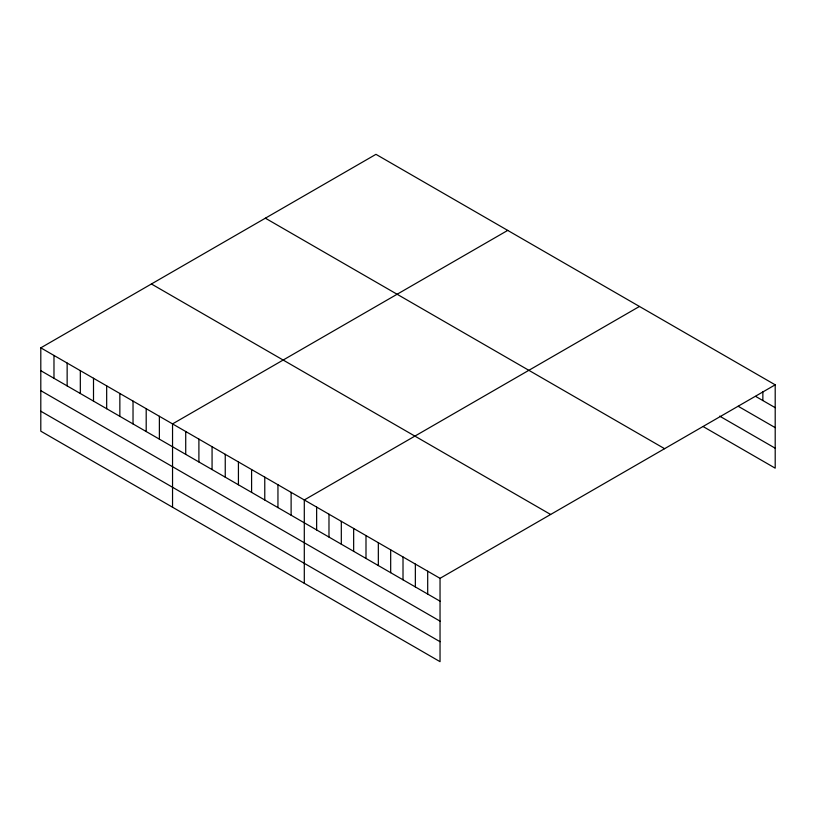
<?xml version="1.0" encoding="UTF-8"?>
<svg xmlns="http://www.w3.org/2000/svg" width="816" height="816" viewBox="0 0 816 816"><rect width="100%" height="100%" fill="white"/><g stroke="black" fill="none" stroke-linecap="round" stroke-linejoin="round"><path stroke-width="1.22" d="M40.8 347.84L440.038 578.33L440.038 661.664L40.8 431.174L40.8 347.84L375.962 154.336L775.2 384.826L775.2 468.16L703.219 426.605M507.715 230.398L172.543 423.902L172.543 507.236M639.458 306.459L304.297 499.963L304.297 583.297M440.038 578.33L775.2 384.826M755.657 396.403L775.2 407.674M738.184 406.266L775.2 427.635M719.671 416.14L775.2 448.198M265.363 218.188L664.591 448.688M151.409 283.978L550.637 514.478M40.8 370.688L440.038 601.188M40.8 390.65L440.038 621.139M40.8 411.213L440.038 641.702M762.858 391.67L762.858 400.554M427.696 571.21L427.696 594.058M415.354 564.091L415.354 586.939M403.012 556.961L403.012 579.809M390.68 549.841L390.68 572.689M378.338 542.711L378.338 565.559M365.996 535.592L365.996 558.44M353.654 528.462L353.654 551.31M341.312 521.342L341.312 544.19M328.981 514.213L328.981 537.061M316.639 507.093L316.639 529.941M291.118 492.364L291.118 515.212M277.95 484.755L277.95 507.603M264.772 477.146L264.772 499.994M251.593 469.537L251.593 492.385M238.425 461.938L238.425 484.786M225.247 454.328L225.247 477.176M212.068 446.719L212.068 469.567M198.9 439.11L198.9 461.968M185.722 431.511L185.722 454.359M159.375 416.293L159.375 439.141M146.197 408.694L146.197 431.542M133.028 401.084L133.028 423.932M119.85 393.475L119.85 416.323M106.672 385.866L106.672 408.714M93.503 378.267L93.503 401.115M80.325 370.658L80.325 393.506M67.147 363.049L67.147 385.897M53.978 355.45L53.978 378.298"/></g></svg>
